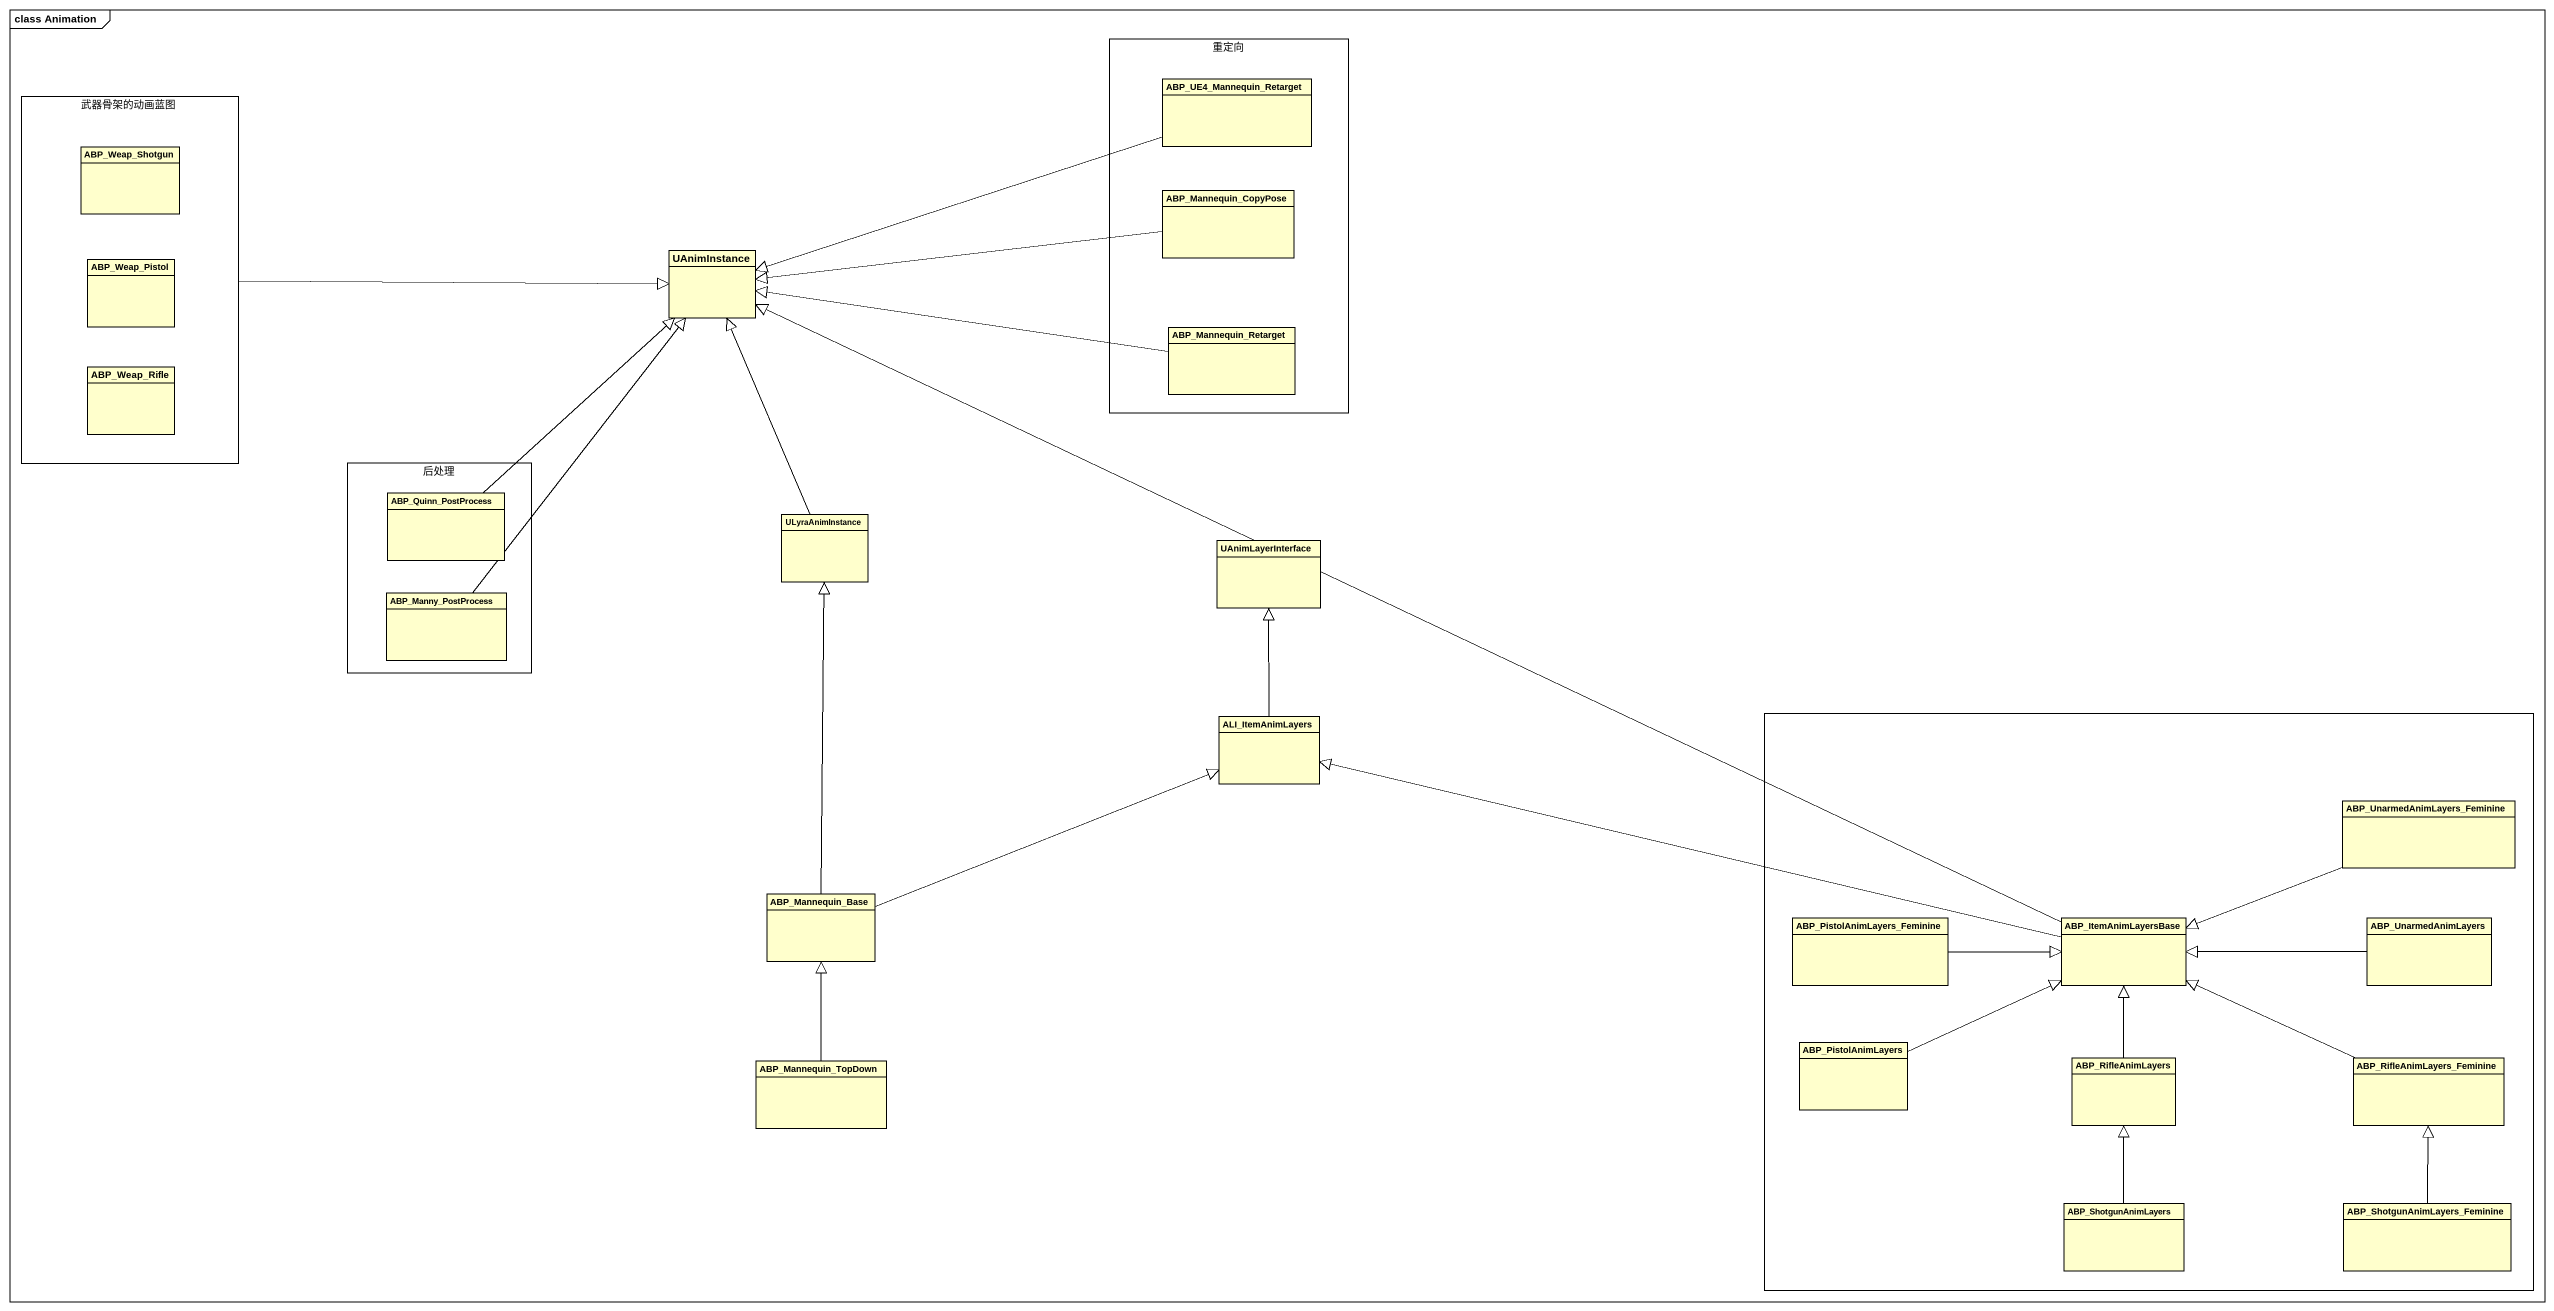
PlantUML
@startuml
mainframe class Animation
hide circle
hide empty members
rectangle 重定向 {
  class ABP_UE4_Mannequin_Retarget
  class ABP_Mannequin_CopyPose
  class ABP_Mannequin_Retarget
}
rectangle 武器骨架的动画蓝图 {
  class ABP_Weap_Shotgun
  class ABP_Weap_Pistol
  class ABP_Weap_Rifle
}
class UAnimInstance
rectangle 后处理 {
  class ABP_Quinn_PostProcess
  class ABP_Manny_PostProcess
}
class ULyraAnimInstance
class UAnimLayerInterface
class ALI_ItemAnimLayers
rectangle " " as rectangle1 {
  class "ABP_UnarmedAnimLayers_Feminine" as ABP_UnarmedAnimLayers
  class "ABP_PistolAnimLayers_Feminine" as ABP_PistolAnimLayers
  class ABP_ItemAnimLayersBase
  class "ABP_UnarmedAnimLayers" as ABP_UnarmedAnimLayers_2
  class "ABP_PistolAnimLayers" as ABP_PistolAnimLayers_2
  class ABP_RifleAnimLayers
  class ABP_RifleAnimLayers_Feminine
  class ABP_ShotgunAnimLayers
  class "ABP_ShotgunAnimLayers_Feminine" as ABP_ShotgunAnimLayers_2
}
class ABP_Mannequin_Base
class ABP_Mannequin_TopDown
武器骨架的动画蓝图 -right-|> UAnimInstance
ABP_UE4_Mannequin_Retarget -left-|> UAnimInstance
ABP_Mannequin_CopyPose -left-|> UAnimInstance
ABP_Mannequin_Retarget -left-|> UAnimInstance
ABP_Quinn_PostProcess -up-|> UAnimInstance
ULyraAnimInstance -up-|> UAnimInstance
ABP_Manny_PostProcess -up-|> UAnimInstance
ALI_ItemAnimLayers -up-|> UAnimLayerInterface
ABP_UnarmedAnimLayers -left-|> ABP_ItemAnimLayersBase
ABP_Mannequin_Base -up-|> ULyraAnimInstance
ABP_Mannequin_Base -right-|> ALI_ItemAnimLayers
ABP_PistolAnimLayers -right-|> ABP_ItemAnimLayersBase
ABP_ItemAnimLayersBase -left-|> UAnimInstance
ABP_ItemAnimLayersBase -left-|> ALI_ItemAnimLayers
ABP_UnarmedAnimLayers_2 -left-|> ABP_ItemAnimLayersBase
ABP_Mannequin_TopDown -up-|> ABP_Mannequin_Base
ABP_PistolAnimLayers_2 -right-|> ABP_ItemAnimLayersBase
ABP_RifleAnimLayers -up-|> ABP_ItemAnimLayersBase
ABP_RifleAnimLayers_Feminine -left-|> ABP_ItemAnimLayersBase
ABP_ShotgunAnimLayers -up-|> ABP_RifleAnimLayers
ABP_ShotgunAnimLayers_2 -up-|> ABP_RifleAnimLayers_Feminine
@enduml
